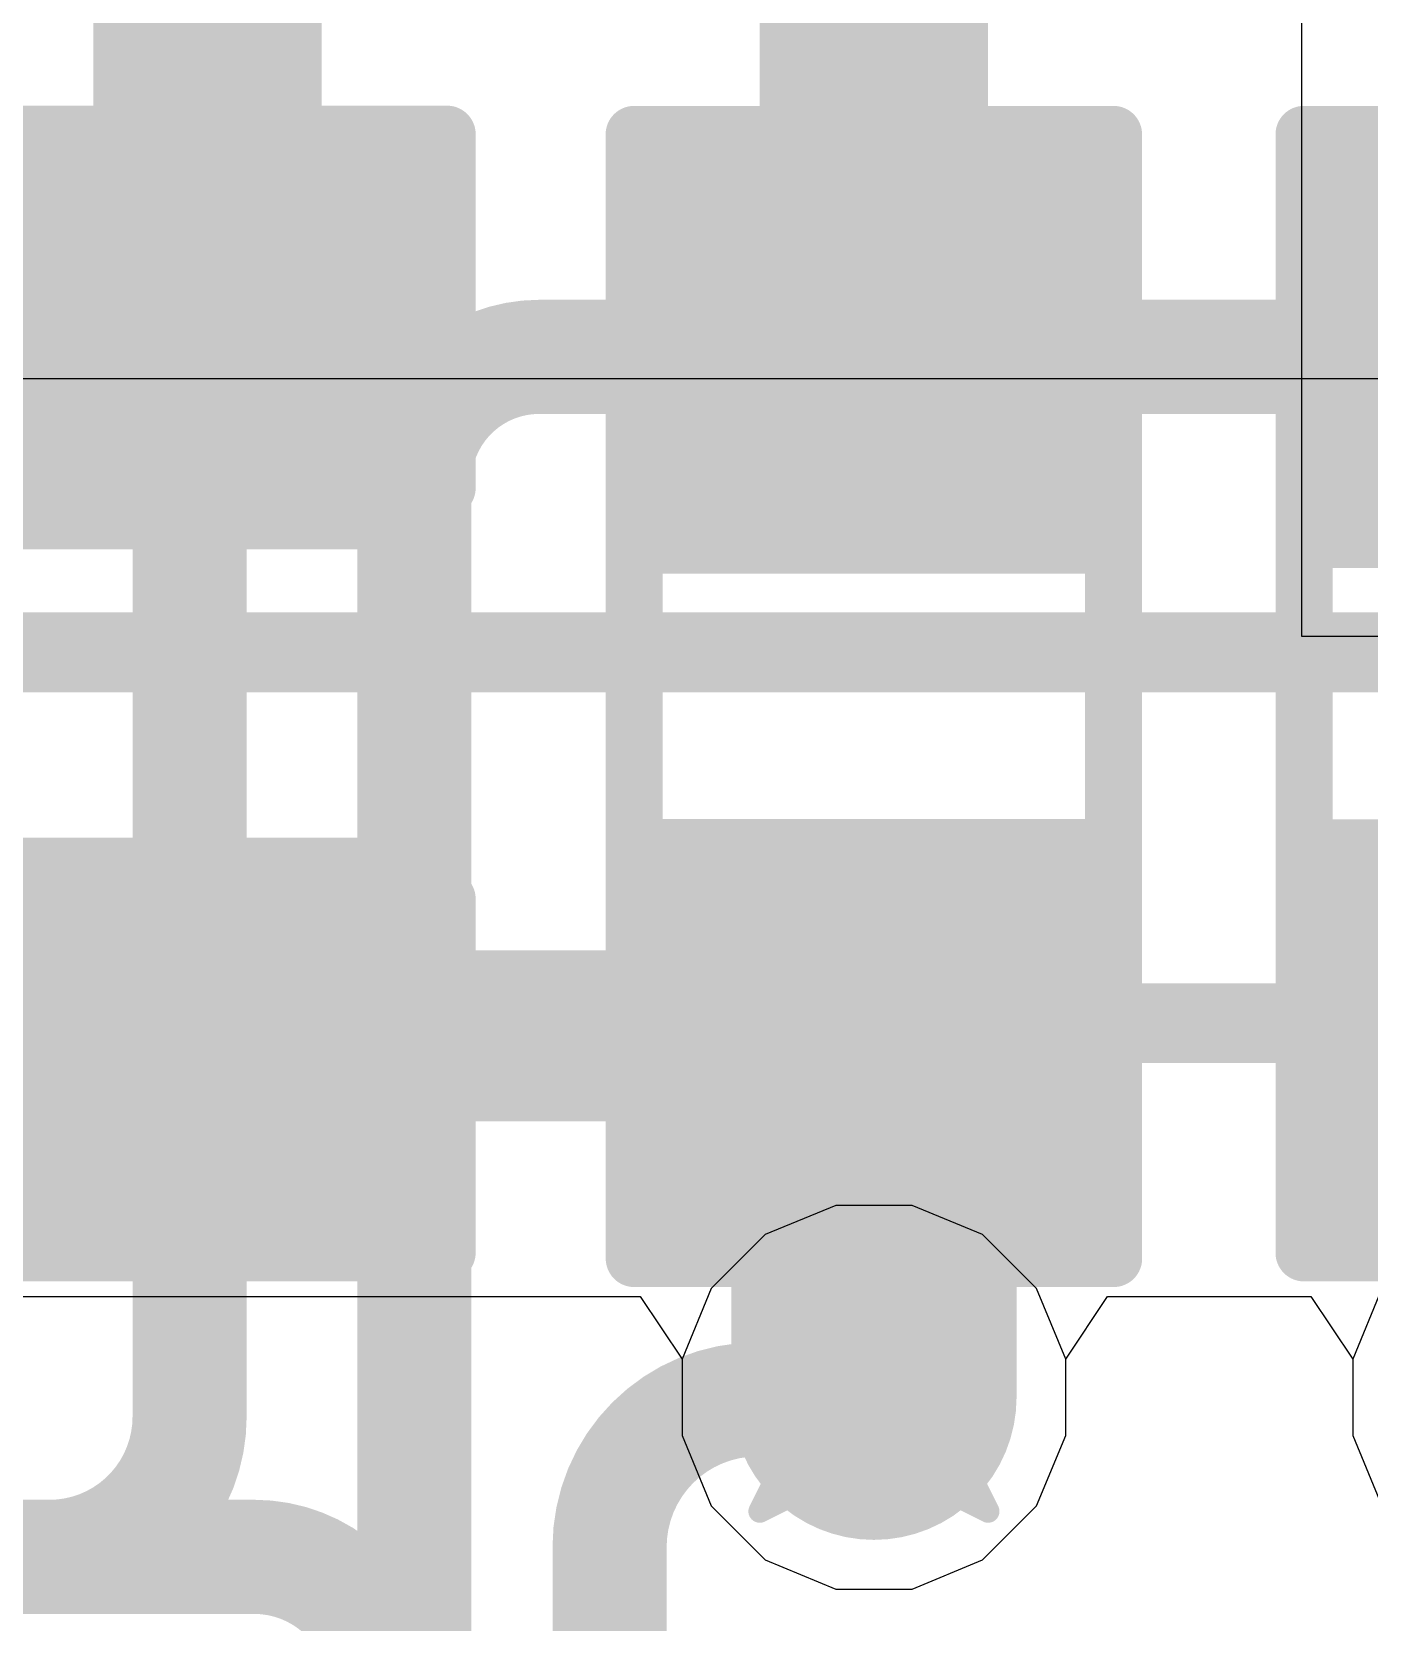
# Model space of a CAD drawing. Header units: inches. Extents: x -2 to 5376, y -4 to 5426.
# Drawn here: x 81.616 to 84.592, y 86.259 to 89.798 of the extents above; entities that cross this region are included whole.
import ezdxf

# ---------------------------------------------------------------- set-up
doc = ezdxf.new("R2010")
doc.units = ezdxf.units.IN
for name, color, linetype in [('Bottom Layer', 5, 'Continuous'), ('Bottom Overlay', 54, 'Continuous'), ('Bottom Paste', 16, 'Continuous'), ('Bottom Solder', 6, 'Continuous'), ('Drill Drawing', 1, 'Continuous'), ('Layer 1', 16, 'Continuous'), ('Layer 2', 76, 'Continuous'), ('Top Layer', 1, 'Continuous'), ('Top Overlay', 2, 'Continuous'), ('Top Paste', 8, 'Continuous'), ('Top Solder', 216, 'Continuous'), ('Via Holes', 16, 'Continuous')]:
    doc.layers.add(name, color=color, linetype=linetype)

# ---------------------------------------------------------------- blocks, each defined once
blk = doc.blocks.new('R___0603_B_14')
at = {"layer": 'Bottom Layer'}
for points in [[(-1.143, -0.4445), (-1.143, 0.4445), (-0.381, 0.4445), (-0.381, -0.4445)], [(0.381, -0.4445), (0.381, 0.4445), (1.143, 0.4445), (1.143, -0.4445)]]:
    blk.add_hatch(color=5, dxfattribs=at).paths.add_polyline_path(points)
at = {"layer": 'Bottom Paste'}
for points in [[(-1.143, -0.4445), (-1.143, 0.4445), (-0.381, 0.4445), (-0.381, -0.4445)], [(0.381, -0.4445), (0.381, 0.4445), (1.143, 0.4445), (1.143, -0.4445)]]:
    blk.add_hatch(color=16, dxfattribs=at).paths.add_polyline_path(points)
at = {"layer": 'Bottom Solder'}
for points in [[(-1.2446, -0.5461), (-1.2446, 0.5461), (-0.2794, 0.5461), (-0.2794, -0.5461)], [(0.2794, -0.5461), (0.2794, 0.5461), (1.2446, 0.5461), (1.2446, -0.5461)]]:
    blk.add_hatch(color=6, dxfattribs=at).paths.add_polyline_path(points)
at = {"layer": 'Bottom Overlay'}
for points in [[(-1.2445, -0.5334, 0.127, 0.127, 0), (-1.2445, 0.5334, 0.127, 0.127, 0)], [(1.2447, 0.5334, 0.127, 0.127, 0), (-1.2445, 0.5334, 0.127, 0.127, 0)], [(1.2447, -0.5334, 0.127, 0.127, 0), (1.2447, 0.5334, 0.127, 0.127, 0)], [(1.2447, -0.5334, 0.127, 0.127, 0), (-1.2445, -0.5334, 0.127, 0.127, 0)]]:
    blk.add_lwpolyline(points, format="xyseb", dxfattribs=at)
for points in [[(-1.2762, 0.5334, 0.0635, 0.0635, 1), (-1.2127, 0.5334, 0.0635, 0.0635, 1)], [(-1.2762, 0.5334, 0.0635, 0.0635, 1), (-1.2127, 0.5334, 0.0635, 0.0635, 1)], [(1.213, 0.5334, 0.0635, 0.0635, 1), (1.2765, 0.5334, 0.0635, 0.0635, 1)], [(1.213, 0.5334, 0.0635, 0.0635, 1), (1.2765, 0.5334, 0.0635, 0.0635, 1)], [(-1.2762, -0.5334, 0.0635, 0.0635, 1), (-1.2127, -0.5334, 0.0635, 0.0635, 1)], [(-1.2762, -0.5334, 0.0635, 0.0635, 1), (-1.2127, -0.5334, 0.0635, 0.0635, 1)], [(1.213, -0.5334, 0.0635, 0.0635, 1), (1.2765, -0.5334, 0.0635, 0.0635, 1)], [(1.213, -0.5334, 0.0635, 0.0635, 1), (1.2765, -0.5334, 0.0635, 0.0635, 1)]]:
    blk.add_lwpolyline(points, format="xyseb", close=True, dxfattribs=at)
blk = doc.blocks.new('C___0603_23')
at = {"layer": 'Top Layer'}
for points in [[(-0.381, 0.4445), (-0.381, -0.4445), (-1.143, -0.4445), (-1.143, 0.4445)], [(1.143, 0.4445), (1.143, -0.4445), (0.381, -0.4445), (0.381, 0.4445)]]:
    blk.add_hatch(color=1, dxfattribs=at).paths.add_polyline_path(points)
at = {"layer": 'Top Paste'}
for points in [[(-0.381, 0.4445), (-0.381, -0.4445), (-1.143, -0.4445), (-1.143, 0.4445)], [(1.143, 0.4445), (1.143, -0.4445), (0.381, -0.4445), (0.381, 0.4445)]]:
    blk.add_hatch(color=8, dxfattribs=at).paths.add_polyline_path(points)
at = {"layer": 'Top Solder'}
for points in [[(-0.321, 0.5045), (-0.321, -0.5045), (-1.203, -0.5045), (-1.203, 0.5045)], [(1.203, 0.5045), (1.203, -0.5045), (0.321, -0.5045), (0.321, 0.5045)]]:
    blk.add_hatch(color=216, dxfattribs=at).paths.add_polyline_path(points)
at = {"layer": 'Top Overlay'}
for points in [[(-1.2446, 0.5334, 0.127, 0.127, 0), (-1.2446, -0.5334, 0.127, 0.127, 0)], [(-1.2446, 0.5334, 0.127, 0.127, 0), (-0.4572, 0.5334, 0.127, 0.127, 0)], [(0.4572, 0.5334, 0.127, 0.127, 0), (1.2446, 0.5334, 0.127, 0.127, 0)], [(1.2446, 0.5334, 0.127, 0.127, 0), (1.2446, -0.5334, 0.127, 0.127, 0)], [(-1.2446, -0.5334, 0.127, 0.127, 0), (-0.4572, -0.5334, 0.127, 0.127, 0)], [(0.4572, -0.5334, 0.127, 0.127, 0), (1.2446, -0.5334, 0.127, 0.127, 0)]]:
    blk.add_lwpolyline(points, format="xyseb", dxfattribs=at)
for points in [[(-1.2764, 0.5334, 0.0635, 0.0635, 1), (-1.2128, 0.5334, 0.0635, 0.0635, 1)], [(-1.2764, 0.5334, 0.0635, 0.0635, 1), (-1.2128, 0.5334, 0.0635, 0.0635, 1)], [(-0.4889, 0.5334, 0.0635, 0.0635, 1), (-0.4254, 0.5334, 0.0635, 0.0635, 1)], [(0.4254, 0.5334, 0.0635, 0.0635, 1), (0.4889, 0.5334, 0.0635, 0.0635, 1)], [(1.2128, 0.5334, 0.0635, 0.0635, 1), (1.2764, 0.5334, 0.0635, 0.0635, 1)], [(1.2128, 0.5334, 0.0635, 0.0635, 1), (1.2764, 0.5334, 0.0635, 0.0635, 1)], [(-1.2764, -0.5334, 0.0635, 0.0635, 1), (-1.2128, -0.5334, 0.0635, 0.0635, 1)], [(-1.2764, -0.5334, 0.0635, 0.0635, 1), (-1.2128, -0.5334, 0.0635, 0.0635, 1)], [(-0.4889, -0.5334, 0.0635, 0.0635, 1), (-0.4254, -0.5334, 0.0635, 0.0635, 1)], [(0.4254, -0.5334, 0.0635, 0.0635, 1), (0.4889, -0.5334, 0.0635, 0.0635, 1)], [(1.2128, -0.5334, 0.0635, 0.0635, 1), (1.2764, -0.5334, 0.0635, 0.0635, 1)], [(1.2128, -0.5334, 0.0635, 0.0635, 1), (1.2764, -0.5334, 0.0635, 0.0635, 1)]]:
    blk.add_lwpolyline(points, format="xyseb", close=True, dxfattribs=at)
blk = doc.blocks.new('R___0603_B_72')
at = {"layer": 'Bottom Layer'}
for points in [[(-1.143, -0.4445), (-1.143, 0.4445), (-0.381, 0.4445), (-0.381, -0.4445)], [(0.381, -0.4445), (0.381, 0.4445), (1.143, 0.4445), (1.143, -0.4445)]]:
    blk.add_hatch(color=5, dxfattribs=at).paths.add_polyline_path(points)
at = {"layer": 'Bottom Paste'}
for points in [[(-1.143, -0.4445), (-1.143, 0.4445), (-0.381, 0.4445), (-0.381, -0.4445)], [(0.381, -0.4445), (0.381, 0.4445), (1.143, 0.4445), (1.143, -0.4445)]]:
    blk.add_hatch(color=16, dxfattribs=at).paths.add_polyline_path(points)
at = {"layer": 'Bottom Solder'}
for points in [[(-1.2446, -0.5461), (-1.2446, 0.5461), (-0.2794, 0.5461), (-0.2794, -0.5461)], [(0.2794, -0.5461), (0.2794, 0.5461), (1.2446, 0.5461), (1.2446, -0.5461)]]:
    blk.add_hatch(color=6, dxfattribs=at).paths.add_polyline_path(points)
at = {"layer": 'Bottom Overlay'}
for points in [[(-1.2445, -0.5334, 0.127, 0.127, 0), (-1.2445, 0.5334, 0.127, 0.127, 0)], [(1.2447, 0.5334, 0.127, 0.127, 0), (-1.2445, 0.5334, 0.127, 0.127, 0)], [(1.2447, -0.5334, 0.127, 0.127, 0), (1.2447, 0.5334, 0.127, 0.127, 0)], [(1.2447, -0.5334, 0.127, 0.127, 0), (-1.2445, -0.5334, 0.127, 0.127, 0)]]:
    blk.add_lwpolyline(points, format="xyseb", dxfattribs=at)
for points in [[(-1.2762, 0.5334, 0.0635, 0.0635, 1), (-1.2127, 0.5334, 0.0635, 0.0635, 1)], [(-1.2762, 0.5334, 0.0635, 0.0635, 1), (-1.2127, 0.5334, 0.0635, 0.0635, 1)], [(1.213, 0.5334, 0.0635, 0.0635, 1), (1.2765, 0.5334, 0.0635, 0.0635, 1)], [(1.213, 0.5334, 0.0635, 0.0635, 1), (1.2765, 0.5334, 0.0635, 0.0635, 1)], [(-1.2762, -0.5334, 0.0635, 0.0635, 1), (-1.2127, -0.5334, 0.0635, 0.0635, 1)], [(-1.2762, -0.5334, 0.0635, 0.0635, 1), (-1.2127, -0.5334, 0.0635, 0.0635, 1)], [(1.213, -0.5334, 0.0635, 0.0635, 1), (1.2765, -0.5334, 0.0635, 0.0635, 1)], [(1.213, -0.5334, 0.0635, 0.0635, 1), (1.2765, -0.5334, 0.0635, 0.0635, 1)]]:
    blk.add_lwpolyline(points, format="xyseb", close=True, dxfattribs=at)
blk = doc.blocks.new('R___0603_77')
at = {"layer": 'Top Layer'}
for points in [[(-0.381, 0.4445), (-0.381, -0.4445), (-1.143, -0.4445), (-1.143, 0.4445)], [(1.143, 0.4445), (1.143, -0.4445), (0.381, -0.4445), (0.381, 0.4445)]]:
    blk.add_hatch(color=1, dxfattribs=at).paths.add_polyline_path(points)
at = {"layer": 'Top Paste'}
for points in [[(-0.381, 0.4445), (-0.381, -0.4445), (-1.143, -0.4445), (-1.143, 0.4445)], [(1.143, 0.4445), (1.143, -0.4445), (0.381, -0.4445), (0.381, 0.4445)]]:
    blk.add_hatch(color=8, dxfattribs=at).paths.add_polyline_path(points)
at = {"layer": 'Top Solder'}
for points in [[(-0.2794, 0.5461), (-0.2794, -0.5461), (-1.2446, -0.5461), (-1.2446, 0.5461)], [(1.2446, 0.5461), (1.2446, -0.5461), (0.2794, -0.5461), (0.2794, 0.5461)]]:
    blk.add_hatch(color=216, dxfattribs=at).paths.add_polyline_path(points)
at = {"layer": 'Top Overlay'}
for points in [[(-1.2452, 0.5334, 0.127, 0.127, 0), (-1.2452, -0.5334, 0.127, 0.127, 0)], [(-1.2452, 0.5334, 0.127, 0.127, 0), (1.244, 0.5334, 0.127, 0.127, 0)], [(1.244, 0.5334, 0.127, 0.127, 0), (1.244, -0.5334, 0.127, 0.127, 0)], [(-1.2452, -0.5334, 0.127, 0.127, 0), (1.244, -0.5334, 0.127, 0.127, 0)]]:
    blk.add_lwpolyline(points, format="xyseb", dxfattribs=at)
for points in [[(-1.277, 0.5334, 0.0635, 0.0635, 1), (-1.2135, 0.5334, 0.0635, 0.0635, 1)], [(-1.277, 0.5334, 0.0635, 0.0635, 1), (-1.2135, 0.5334, 0.0635, 0.0635, 1)], [(1.2122, 0.5334, 0.0635, 0.0635, 1), (1.2757, 0.5334, 0.0635, 0.0635, 1)], [(1.2122, 0.5334, 0.0635, 0.0635, 1), (1.2757, 0.5334, 0.0635, 0.0635, 1)], [(-1.277, -0.5334, 0.0635, 0.0635, 1), (-1.2135, -0.5334, 0.0635, 0.0635, 1)], [(-1.277, -0.5334, 0.0635, 0.0635, 1), (-1.2135, -0.5334, 0.0635, 0.0635, 1)], [(1.2122, -0.5334, 0.0635, 0.0635, 1), (1.2757, -0.5334, 0.0635, 0.0635, 1)], [(1.2122, -0.5334, 0.0635, 0.0635, 1), (1.2757, -0.5334, 0.0635, 0.0635, 1)]]:
    blk.add_lwpolyline(points, format="xyseb", close=True, dxfattribs=at)
blk = doc.blocks.new('C___0603_118')
at = {"layer": 'Top Layer'}
for points in [[(-0.381, 0.4445), (-0.381, -0.4445), (-1.143, -0.4445), (-1.143, 0.4445)], [(1.143, 0.4445), (1.143, -0.4445), (0.381, -0.4445), (0.381, 0.4445)]]:
    blk.add_hatch(color=1, dxfattribs=at).paths.add_polyline_path(points)
at = {"layer": 'Top Paste'}
for points in [[(-0.381, 0.4445), (-0.381, -0.4445), (-1.143, -0.4445), (-1.143, 0.4445)], [(1.143, 0.4445), (1.143, -0.4445), (0.381, -0.4445), (0.381, 0.4445)]]:
    blk.add_hatch(color=8, dxfattribs=at).paths.add_polyline_path(points)
at = {"layer": 'Top Solder'}
for points in [[(-0.321, 0.5045), (-0.321, -0.5045), (-1.203, -0.5045), (-1.203, 0.5045)], [(1.203, 0.5045), (1.203, -0.5045), (0.321, -0.5045), (0.321, 0.5045)]]:
    blk.add_hatch(color=216, dxfattribs=at).paths.add_polyline_path(points)
at = {"layer": 'Top Overlay'}
for points in [[(-1.2446, -0.5334, 0.127, 0.127, 0), (-1.2446, 0.5334, 0.127, 0.127, 0)], [(-0.4572, 0.5334, 0.127, 0.127, 0), (-1.2446, 0.5334, 0.127, 0.127, 0)], [(1.2446, 0.5334, 0.127, 0.127, 0), (0.4572, 0.5334, 0.127, 0.127, 0)], [(1.2446, -0.5334, 0.127, 0.127, 0), (1.2446, 0.5334, 0.127, 0.127, 0)], [(-0.4572, -0.5334, 0.127, 0.127, 0), (-1.2446, -0.5334, 0.127, 0.127, 0)], [(1.2446, -0.5334, 0.127, 0.127, 0), (0.4572, -0.5334, 0.127, 0.127, 0)]]:
    blk.add_lwpolyline(points, format="xyseb", dxfattribs=at)
for points in [[(-1.2764, 0.5334, 0.0635, 0.0635, 1), (-1.2128, 0.5334, 0.0635, 0.0635, 1)], [(-1.2764, 0.5334, 0.0635, 0.0635, 1), (-1.2128, 0.5334, 0.0635, 0.0635, 1)], [(-0.4889, 0.5334, 0.0635, 0.0635, 1), (-0.4254, 0.5334, 0.0635, 0.0635, 1)], [(0.4254, 0.5334, 0.0635, 0.0635, 1), (0.4889, 0.5334, 0.0635, 0.0635, 1)], [(1.2128, 0.5334, 0.0635, 0.0635, 1), (1.2764, 0.5334, 0.0635, 0.0635, 1)], [(1.2128, 0.5334, 0.0635, 0.0635, 1), (1.2764, 0.5334, 0.0635, 0.0635, 1)], [(-1.2764, -0.5334, 0.0635, 0.0635, 1), (-1.2128, -0.5334, 0.0635, 0.0635, 1)], [(-1.2764, -0.5334, 0.0635, 0.0635, 1), (-1.2128, -0.5334, 0.0635, 0.0635, 1)], [(-0.4889, -0.5334, 0.0635, 0.0635, 1), (-0.4254, -0.5334, 0.0635, 0.0635, 1)], [(0.4254, -0.5334, 0.0635, 0.0635, 1), (0.4889, -0.5334, 0.0635, 0.0635, 1)], [(1.2128, -0.5334, 0.0635, 0.0635, 1), (1.2764, -0.5334, 0.0635, 0.0635, 1)], [(1.2128, -0.5334, 0.0635, 0.0635, 1), (1.2764, -0.5334, 0.0635, 0.0635, 1)]]:
    blk.add_lwpolyline(points, format="xyseb", close=True, dxfattribs=at)

msp = doc.modelspace()

# ---------------------------------------------------------------- hatches: boundary and pattern name
at = {"layer": 'Bottom Layer'}
h = msp.add_hatch(color=5, dxfattribs=at)
edge = h.paths.add_edge_path()
edge.add_arc((83.4903, 86.7595), 0.3, 0, 360)
at = {"layer": 'Layer 1'}
h = msp.add_hatch(color=16, dxfattribs=at)
edge = h.paths.add_edge_path()
edge.add_arc((83.4903, 86.7595), 0.3, 0, 360)
at = {"layer": 'Layer 2'}
h = msp.add_hatch(color=76, dxfattribs=at)
edge = h.paths.add_edge_path()
edge.add_arc((83.4903, 86.7595), 0.3, 0, 360)
at = {"layer": 'Top Layer'}
h = msp.add_hatch(color=1, dxfattribs=at)
edge = h.paths.add_edge_path()
edge.add_arc((83.4903, 86.7595), 0.3, 0, 360)
at = {"layer": 'Via Holes'}
h = msp.add_hatch(color=7, dxfattribs=at)
edge = h.paths.add_edge_path()
edge.add_arc((83.4903, 86.7595), 0.15, 0, 360)

# ---------------------------------------------------------------- linework, layer by layer
at = {"layer": 'Bottom Layer'}
for points in [[(81.9674, 86.7159, 0.254, 0.254, 0), (81.9674, 90.678, 0.254, 0.254, 0)], [(82.4676, 88.7972, 0.254, 0.254, -0.414214), (82.7452, 89.0749, 0.254, 0.254, 0)], [(82.7452, 89.0749, 0.254, 0.254, 0), (83.4903, 89.0749, 0.254, 0.254, 0)], [(83.4903, 89.0749, 0.254, 0.254, 0), (86.4727, 89.0749, 0.254, 0.254, 0)], [(82.4676, 85.8218, 0.254, 0.254, 0), (82.4676, 88.7972, 0.254, 0.254, 0)], [(83.4903, 86.7595, 0.635, 0.635, 0), (83.4903, 87.5509, 0.635, 0.635, 0)], [(81.9674, 86.7159, 0.254, 0.254, -0.414214), (81.6556, 86.4042, 0.254, 0.254, 0)], [(81.1499, 86.4042, 0.254, 0.254, 0), (81.6556, 86.4042, 0.254, 0.254, 0)]]:
    msp.add_lwpolyline(points, format="xyseb", dxfattribs=at)
for points in [[(82.6817, 89.0749, 0.127, 0.127, 1), (82.8087, 89.0749, 0.127, 0.127, 1)], [(82.6817, 89.0749, 0.127, 0.127, 1), (82.8087, 89.0749, 0.127, 0.127, 1)], [(83.4268, 89.0749, 0.127, 0.127, 1), (83.5538, 89.0749, 0.127, 0.127, 1)], [(83.4268, 89.0749, 0.127, 0.127, 1), (83.5538, 89.0749, 0.127, 0.127, 1)], [(82.4041, 88.7972, 0.127, 0.127, 1), (82.5311, 88.7972, 0.127, 0.127, 1)], [(82.4041, 88.7972, 0.127, 0.127, 1), (82.5311, 88.7972, 0.127, 0.127, 1)], [(83.3315, 87.5509, 0.3175, 0.3175, 1), (83.649, 87.5509, 0.3175, 0.3175, 1)], [(83.3315, 86.7595, 0.3175, 0.3175, 1), (83.649, 86.7595, 0.3175, 0.3175, 1)], [(81.9039, 86.7159, 0.127, 0.127, 1), (82.0309, 86.7159, 0.127, 0.127, 1)], [(81.9039, 86.7159, 0.127, 0.127, 1), (82.0309, 86.7159, 0.127, 0.127, 1)], [(81.5921, 86.4042, 0.127, 0.127, 1), (81.7191, 86.4042, 0.127, 0.127, 1)], [(81.5921, 86.4042, 0.127, 0.127, 1), (81.7191, 86.4042, 0.127, 0.127, 1)]]:
    msp.add_lwpolyline(points, format="xyseb", close=True, dxfattribs=at)
at = {"layer": 'Drill Drawing'}
for points in [[(83.2363, 87.0135, 0.0508, 0.0508, 0), (83.4903, 86.8865, 0.0508, 0.0508, 0)], [(83.2363, 87.0135, 0.0508, 0.0508, 0), (83.3633, 86.7595, 0.0508, 0.0508, 0)], [(83.4903, 86.8865, 0.0508, 0.0508, 0), (83.7443, 87.0135, 0.0508, 0.0508, 0)], [(83.6173, 86.7595, 0.0508, 0.0508, 0), (83.7443, 87.0135, 0.0508, 0.0508, 0)], [(83.3379, 86.9119, 0.0508, 0.0508, 0), (83.4903, 86.8357, 0.0508, 0.0508, 0)], [(83.3379, 86.9119, 0.0508, 0.0508, 0), (83.4141, 86.7595, 0.0508, 0.0508, 0)], [(83.4903, 86.8357, 0.0508, 0.0508, 0), (83.6427, 86.9119, 0.0508, 0.0508, 0)], [(83.5665, 86.7595, 0.0508, 0.0508, 0), (83.6427, 86.9119, 0.0508, 0.0508, 0)], [(83.2363, 86.5055, 0.0508, 0.0508, 0), (83.3633, 86.7595, 0.0508, 0.0508, 0)], [(83.3379, 86.6071, 0.0508, 0.0508, 0), (83.4141, 86.7595, 0.0508, 0.0508, 0)], [(83.5665, 86.7595, 0.0508, 0.0508, 0), (83.6427, 86.6071, 0.0508, 0.0508, 0)], [(83.6173, 86.7595, 0.0508, 0.0508, 0), (83.7443, 86.5055, 0.0508, 0.0508, 0)], [(83.3379, 86.6071, 0.0508, 0.0508, 0), (83.4903, 86.6833, 0.0508, 0.0508, 0)], [(83.4903, 86.6833, 0.0508, 0.0508, 0), (83.6427, 86.6071, 0.0508, 0.0508, 0)], [(83.2363, 86.5055, 0.0508, 0.0508, 0), (83.4903, 86.6325, 0.0508, 0.0508, 0)], [(83.4903, 86.6325, 0.0508, 0.0508, 0), (83.7443, 86.5055, 0.0508, 0.0508, 0)]]:
    msp.add_lwpolyline(points, format="xyseb", dxfattribs=at)
for points in [[(83.2236, 87.0135, 0.0254, 0.0254, 1), (83.249, 87.0135, 0.0254, 0.0254, 1)], [(83.2236, 87.0135, 0.0254, 0.0254, 1), (83.249, 87.0135, 0.0254, 0.0254, 1)], [(83.7316, 87.0135, 0.0254, 0.0254, 1), (83.757, 87.0135, 0.0254, 0.0254, 1)], [(83.7316, 87.0135, 0.0254, 0.0254, 1), (83.757, 87.0135, 0.0254, 0.0254, 1)], [(83.3252, 86.9119, 0.0254, 0.0254, 1), (83.3506, 86.9119, 0.0254, 0.0254, 1)], [(83.3252, 86.9119, 0.0254, 0.0254, 1), (83.3506, 86.9119, 0.0254, 0.0254, 1)], [(83.63, 86.9119, 0.0254, 0.0254, 1), (83.6554, 86.9119, 0.0254, 0.0254, 1)], [(83.63, 86.9119, 0.0254, 0.0254, 1), (83.6554, 86.9119, 0.0254, 0.0254, 1)], [(83.4776, 86.8865, 0.0254, 0.0254, 1), (83.503, 86.8865, 0.0254, 0.0254, 1)], [(83.4776, 86.8865, 0.0254, 0.0254, 1), (83.503, 86.8865, 0.0254, 0.0254, 1)], [(83.4776, 86.8357, 0.0254, 0.0254, 1), (83.503, 86.8357, 0.0254, 0.0254, 1)], [(83.4776, 86.8357, 0.0254, 0.0254, 1), (83.503, 86.8357, 0.0254, 0.0254, 1)], [(83.3506, 86.7595, 0.0254, 0.0254, 1), (83.376, 86.7595, 0.0254, 0.0254, 1)], [(83.3506, 86.7595, 0.0254, 0.0254, 1), (83.376, 86.7595, 0.0254, 0.0254, 1)], [(83.4014, 86.7595, 0.0254, 0.0254, 1), (83.4268, 86.7595, 0.0254, 0.0254, 1)], [(83.4014, 86.7595, 0.0254, 0.0254, 1), (83.4268, 86.7595, 0.0254, 0.0254, 1)], [(83.5538, 86.7595, 0.0254, 0.0254, 1), (83.5792, 86.7595, 0.0254, 0.0254, 1)], [(83.5538, 86.7595, 0.0254, 0.0254, 1), (83.5792, 86.7595, 0.0254, 0.0254, 1)], [(83.6046, 86.7595, 0.0254, 0.0254, 1), (83.63, 86.7595, 0.0254, 0.0254, 1)], [(83.6046, 86.7595, 0.0254, 0.0254, 1), (83.63, 86.7595, 0.0254, 0.0254, 1)], [(83.4776, 86.6833, 0.0254, 0.0254, 1), (83.503, 86.6833, 0.0254, 0.0254, 1)], [(83.4776, 86.6833, 0.0254, 0.0254, 1), (83.503, 86.6833, 0.0254, 0.0254, 1)], [(83.4776, 86.6325, 0.0254, 0.0254, 1), (83.503, 86.6325, 0.0254, 0.0254, 1)], [(83.4776, 86.6325, 0.0254, 0.0254, 1), (83.503, 86.6325, 0.0254, 0.0254, 1)], [(83.3252, 86.6071, 0.0254, 0.0254, 1), (83.3506, 86.6071, 0.0254, 0.0254, 1)], [(83.3252, 86.6071, 0.0254, 0.0254, 1), (83.3506, 86.6071, 0.0254, 0.0254, 1)], [(83.63, 86.6071, 0.0254, 0.0254, 1), (83.6554, 86.6071, 0.0254, 0.0254, 1)], [(83.63, 86.6071, 0.0254, 0.0254, 1), (83.6554, 86.6071, 0.0254, 0.0254, 1)], [(83.2236, 86.5055, 0.0254, 0.0254, 1), (83.249, 86.5055, 0.0254, 0.0254, 1)], [(83.2236, 86.5055, 0.0254, 0.0254, 1), (83.249, 86.5055, 0.0254, 0.0254, 1)], [(83.7316, 86.5055, 0.0254, 0.0254, 1), (83.757, 86.5055, 0.0254, 0.0254, 1)], [(83.7316, 86.5055, 0.0254, 0.0254, 1), (83.757, 86.5055, 0.0254, 0.0254, 1)]]:
    msp.add_lwpolyline(points, format="xyseb", close=True, dxfattribs=at)
at = {"layer": 'Layer 1'}
for p, q in [((104.902, 89.026), (49.1796, 89.026)), ((81.3317, 86.9835), (82.9704, 86.9835)), ((82.9704, 86.9835), (83.0633, 86.8444)), ((83.9173, 86.8444), (84.0102, 86.9835)), ((84.0102, 86.9835), (84.4628, 86.9835)), ((84.4628, 86.9835), (84.5557, 86.8444)), ((83.0633, 86.8444), (83.0633, 86.6746)), ((83.9173, 86.6746), (83.9173, 86.8444)), ((84.5557, 86.8444), (84.5557, 86.6746)), ((83.0633, 86.6746), (83.1283, 86.5176)), ((83.8523, 86.5176), (83.9173, 86.6746)), ((84.5557, 86.6746), (84.6207, 86.5176)), ((83.1283, 86.5176), (83.2484, 86.3975)), ((83.7321, 86.3975), (83.8523, 86.5176)), ((83.2484, 86.3975), (83.4053, 86.3325)), ((83.5752, 86.3325), (83.7321, 86.3975)), ((83.4053, 86.3325), (83.5752, 86.3325))]:
    msp.add_line(p, q, dxfattribs=at)
for points in [[(49.1796, 88.4174, 0.1778, 0.1778, 0), (104.902, 88.4174, 0.1778, 0.1778, 0)], [(69.3917, 87.5921, 0.1778, 0.1778, 0), (104.4065, 87.5921, 0.1778, 0.1778, 0)]]:
    msp.add_lwpolyline(points, format="xyseb", dxfattribs=at)
at = {"layer": 'Layer 2'}
for p, q in [((83.4053, 87.1865), (83.2484, 87.1215)), ((83.5752, 87.1865), (83.4053, 87.1865)), ((83.7321, 87.1215), (83.5752, 87.1865)), ((83.2484, 87.1215), (83.1283, 87.0014)), ((83.8523, 87.0014), (83.7321, 87.1215)), ((83.1283, 87.0014), (83.0633, 86.8444)), ((83.9173, 86.8444), (83.8523, 87.0014)), ((84.6207, 87.0014), (84.5557, 86.8444)), ((83.0633, 86.8444), (83.0633, 86.6746)), ((83.9173, 86.6746), (83.9173, 86.8444)), ((84.5557, 86.8444), (84.5557, 86.6746)), ((83.0633, 86.6746), (83.1283, 86.5176)), ((83.8523, 86.5176), (83.9173, 86.6746)), ((84.5557, 86.6746), (84.6207, 86.5176)), ((83.1283, 86.5176), (83.2484, 86.3975)), ((83.7321, 86.3975), (83.8523, 86.5176)), ((83.2484, 86.3975), (83.4053, 86.3325)), ((83.5752, 86.3325), (83.7321, 86.3975)), ((83.4053, 86.3325), (83.5752, 86.3325))]:
    msp.add_line(p, q, dxfattribs=at)
at = {"layer": 'Top Layer'}
for p, q in [((84.4426, 88.4524), (84.4426, 89.977)), ((85.5202, 88.4524), (84.4426, 88.4524))]:
    msp.add_line(p, q, dxfattribs=at)
for points in [[(82.0071, 89.0878, 0.508, 0.508, 0), (82.0071, 91.8491, 0.508, 0.508, 0)], [(83.4901, 89.088, 0.508, 0.508, 0), (83.4901, 91.7358, 0.508, 0.508, 0)], [(80.5099, 89.0878, 0.508, 0.508, 0), (82.0071, 89.0878, 0.508, 0.508, 0)], [(82.0177, 87.5639, 0.381, 0.381, 0), (83.5007, 87.5639, 0.381, 0.381, 0)], [(83.5007, 86.7596, 0.381, 0.381, 0), (83.5007, 87.5639, 0.381, 0.381, 0)], [(83.5007, 87.5639, 0.254, 0.254, 0), (83.5007, 87.5641, 0.254, 0.254, 0)], [(83.5007, 87.5641, 0.254, 0.254, 0), (83.5009, 87.5641, 0.254, 0.254, 0)], [(83.5009, 87.4566, 0.254, 0.254, 0), (83.5009, 87.5641, 0.254, 0.254, 0)], [(82.902, 86.4261, 0.254, 0.254, -0.414209), (83.2306, 86.7547, 0.254, 0.254, 0)], [(83.2306, 86.7547, 0.254, 0.254, 0), (83.4958, 86.7547, 0.254, 0.254, 0)], [(83.4958, 86.7547, 0.254, 0.254, 0), (83.5009, 86.7596, 0.254, 0.254, 0)], [(83.5007, 86.7596, 0.254, 0.254, 0), (83.5009, 86.7596, 0.254, 0.254, 0)], [(82.902, 85.7454, 0.254, 0.254, 0), (82.902, 86.4261, 0.254, 0.254, 0)], [(81.1605, 86.4043, 0.254, 0.254, 0), (82.1111, 86.4043, 0.254, 0.254, 0)], [(82.1111, 86.4043, 0.254, 0.254, -0.414214), (82.4018, 86.1135, 0.254, 0.254, 0)]]:
    msp.add_lwpolyline(points, format="xyseb", dxfattribs=at)
for points in [[(81.8801, 89.0878, 0.254, 0.254, 1), (82.1341, 89.0878, 0.254, 0.254, 1)], [(81.8801, 89.0878, 0.254, 0.254, 1), (82.1341, 89.0878, 0.254, 0.254, 1)], [(83.3631, 89.088, 0.254, 0.254, 1), (83.6171, 89.088, 0.254, 0.254, 1)], [(81.9225, 87.5639, 0.1905, 0.1905, 1), (82.113, 87.5639, 0.1905, 0.1905, 1)], [(83.4055, 87.5639, 0.1905, 0.1905, 1), (83.596, 87.5639, 0.1905, 0.1905, 1)], [(83.4055, 87.5639, 0.1905, 0.1905, 1), (83.596, 87.5639, 0.1905, 0.1905, 1)], [(83.4372, 87.5641, 0.127, 0.127, 1), (83.5642, 87.5641, 0.127, 0.127, 1)], [(83.4372, 87.5641, 0.127, 0.127, 1), (83.5642, 87.5641, 0.127, 0.127, 1)], [(83.4372, 87.5639, 0.127, 0.127, 1), (83.5642, 87.5639, 0.127, 0.127, 1)], [(83.4374, 87.5641, 0.127, 0.127, 1), (83.5644, 87.5641, 0.127, 0.127, 1)], [(83.4374, 87.5641, 0.127, 0.127, 1), (83.5644, 87.5641, 0.127, 0.127, 1)], [(83.4374, 87.4566, 0.127, 0.127, 1), (83.5644, 87.4566, 0.127, 0.127, 1)], [(83.4055, 86.7596, 0.1905, 0.1905, 1), (83.596, 86.7596, 0.1905, 0.1905, 1)], [(83.1671, 86.7547, 0.127, 0.127, 1), (83.2941, 86.7547, 0.127, 0.127, 1)], [(83.1671, 86.7547, 0.127, 0.127, 1), (83.2941, 86.7547, 0.127, 0.127, 1)], [(83.4323, 86.7547, 0.127, 0.127, 1), (83.5593, 86.7547, 0.127, 0.127, 1)], [(83.4323, 86.7547, 0.127, 0.127, 1), (83.5593, 86.7547, 0.127, 0.127, 1)], [(83.4372, 86.7596, 0.127, 0.127, 1), (83.5642, 86.7596, 0.127, 0.127, 1)], [(83.4374, 86.7596, 0.127, 0.127, 1), (83.5644, 86.7596, 0.127, 0.127, 1)], [(83.4374, 86.7596, 0.127, 0.127, 1), (83.5644, 86.7596, 0.127, 0.127, 1)], [(82.8385, 86.4261, 0.127, 0.127, 1), (82.9655, 86.4261, 0.127, 0.127, 1)], [(82.8385, 86.4261, 0.127, 0.127, 1), (82.9655, 86.4261, 0.127, 0.127, 1)], [(82.0476, 86.4043, 0.127, 0.127, 1), (82.1746, 86.4043, 0.127, 0.127, 1)], [(82.0476, 86.4043, 0.127, 0.127, 1), (82.1746, 86.4043, 0.127, 0.127, 1)]]:
    msp.add_lwpolyline(points, format="xyseb", close=True, dxfattribs=at)

# ---------------------------------------------------------------- block references
for name, p, rotation in [('C___0603_118', (82.0071, 88.3258), 270), ('R___0603_77', (83.4901, 88.326), 90), ('R___0603_B_72', (83.4903, 88.3129), 270), ('C___0603_23', (84.9809, 88.3254), 90), ('R___0603_B_14', (84.9809, 88.3254), 270)]:
    msp.add_blockref(name, p, dxfattribs=dict(rotation=rotation))

doc.saveas('drawing.dxf')
